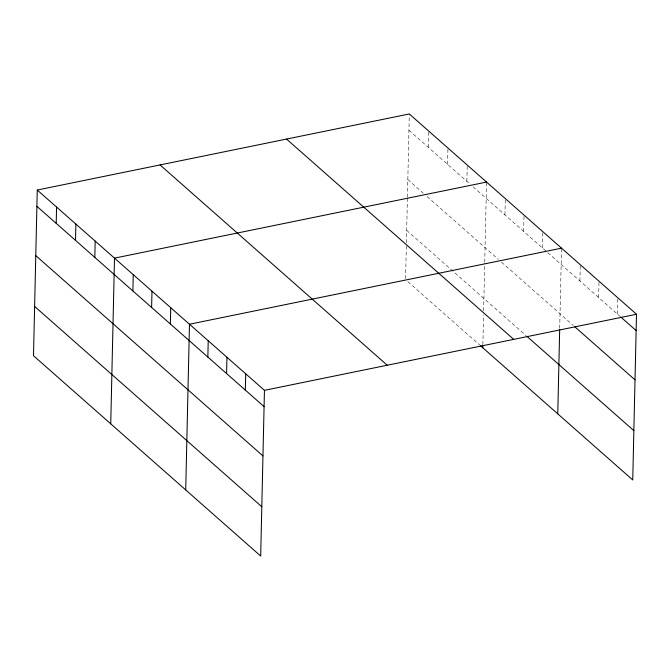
<?xml version="1.0" encoding="UTF-8"?>
<svg xmlns="http://www.w3.org/2000/svg" width="670" height="670" viewBox="0 0 670 670"><rect width="100%" height="100%" fill="white"/><g stroke="black" fill="none" stroke-linecap="round" stroke-linejoin="round"><path stroke-width="0.5" stroke-dasharray="3.35 2.51" d="M405.576 278.645L406.372 243.721M406.397 242.691L407.402 198.228M407.427 197.189L409.311 113.967M428.256 147.291L428.624 130.993M447.568 164.309L447.937 148.02M466.873 181.336L467.25 165.046M482.869 344.69L483.539 314.9M483.64 310.788L484.712 263.218M484.737 262.179L486.554 182.073M504.929 214.886L505.297 198.596M523.672 231.41L524.041 215.12M542.415 247.934L542.784 231.644M559.71 328.283L561.527 248.168M579.902 280.99L580.27 264.692M598.645 297.514L598.988 282.238M617.388 314.037L617.757 297.74M408.943 130.265L469.963 184.066M473.054 186.788L620.512 316.793M407.829 179.568L423.272 193.186M427.133 196.595L498.346 259.374M501.47 262.129L573.319 325.469M406.673 230.363L526.084 335.645M407.871 281.71L479.703 345.05"/><path stroke-width="1" d="M37.26 190.037L33.5 355.736L260.689 556.033L264.449 390.334L37.26 190.037L409.311 113.967L636.5 314.264L632.74 479.963L480.482 345.728M56.205 223.353L56.573 207.055M75.509 240.379L75.886 224.082M94.822 257.406L95.19 241.108M110.743 423.834L114.503 258.134L486.554 182.073M132.878 290.956L133.246 274.658M151.621 307.48L151.989 291.182M170.364 324.004L170.733 307.706M185.716 489.938L189.476 324.23L561.527 248.168M207.851 357.051L208.219 340.754M226.594 373.575L226.963 357.286M245.337 390.099L245.706 373.81M482.794 347.772L482.844 345.712M557.767 413.867L559.684 329.313M264.449 390.334L636.5 314.264M621.291 317.479L636.131 330.561M574.877 326.851L635.009 379.865M526.871 336.332L633.862 430.659M286.534 139.067L513.722 339.363M160.038 164.929L387.227 365.225M36.892 206.327L264.081 406.623M35.77 255.63L262.958 455.927M34.622 306.433L261.803 506.729"/></g></svg>
